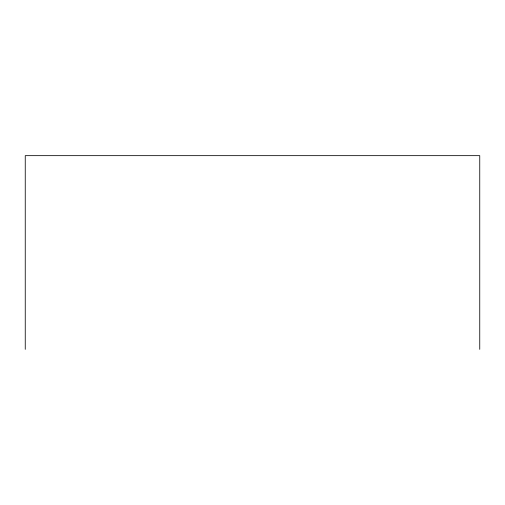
<?xml version="1.0" encoding="UTF-8"?>
<svg xmlns="http://www.w3.org/2000/svg" width="505" height="505" viewBox="0 0 505 505"><rect width="100%" height="100%" fill="white"/><g stroke="black" fill="none" stroke-linecap="round" stroke-linejoin="round"><path stroke-width="0.76" d="M479.75 349.346L479.75 155.654L25.25 155.654L25.25 349.346"/></g></svg>
